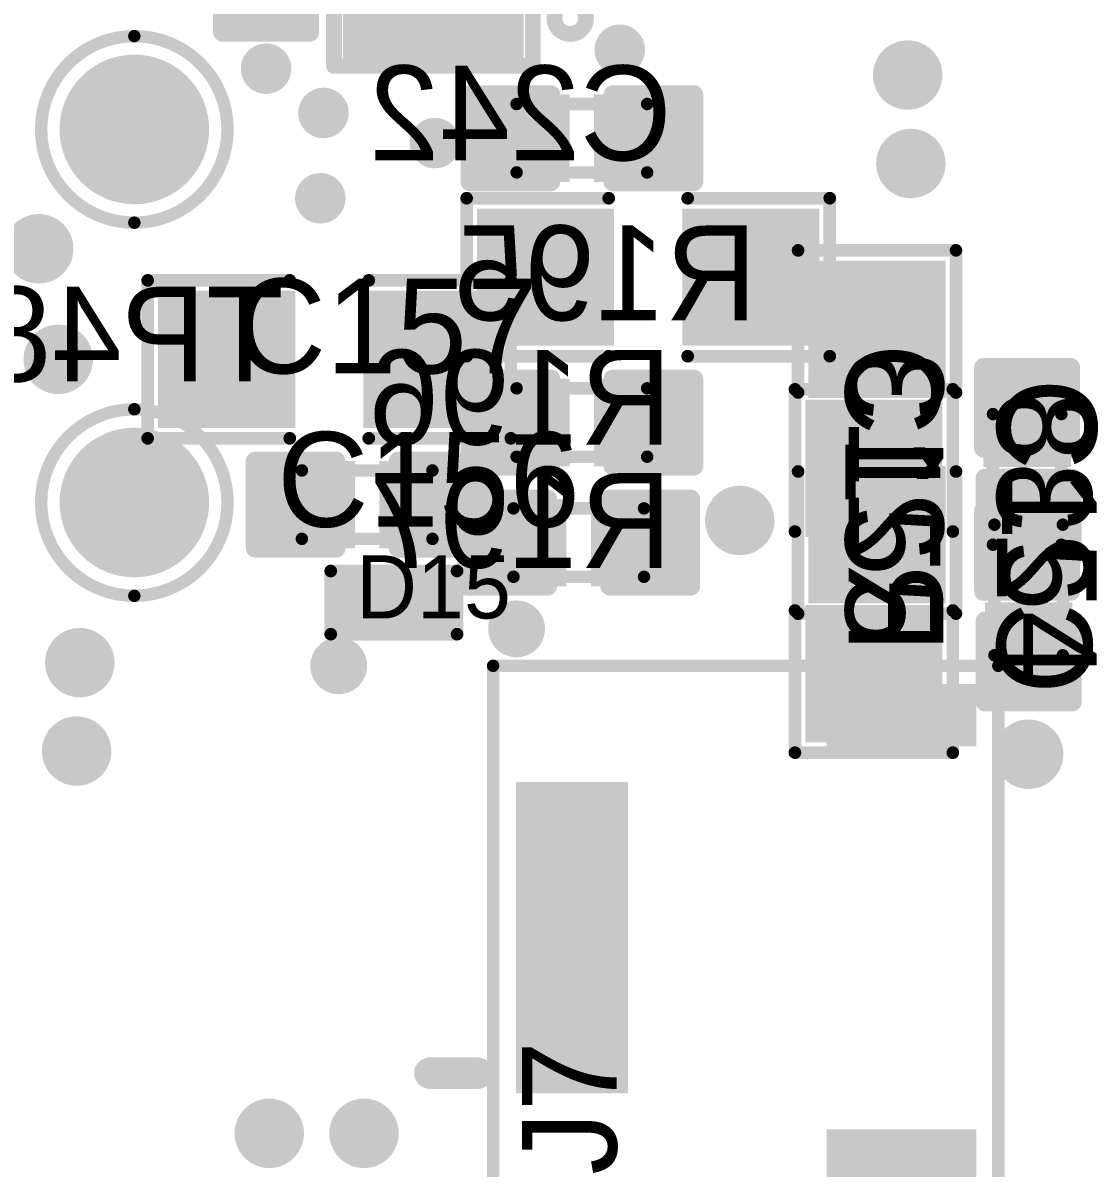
# Model space of a CAD drawing. Extents: x 722 to 1072, y 754 to 1061.
# Drawn here: x 796.27 to 804.81, y 1034.75 to 1043.95 of the extents above; entities that cross this region are included whole.
import ezdxf

# ---------------------------------------------------------------- set-up
doc = ezdxf.new("R2010")
doc.units = 0
doc.layers.get('0').update_dxf_attribs({"linetype": 'CONTINUOUS'})
for name, color, linetype in [('BOTTOMOVERLAY', 54, 'CONTINUOUS'), ('BOTTOMPASTE', 16, 'CONTINUOUS'), ('BOTTOMSOLDER', 6, 'CONTINUOUS'), ('MECHANICAL13', 56, 'CONTINUOUS'), ('MULTILAYER', 9, 'CONTINUOUS'), ('TOPOVERLAY', 2, 'CONTINUOUS'), ('TOPPASTE', 8, 'CONTINUOUS'), ('TOPSOLDER', 216, 'CONTINUOUS'), ('VIAHOLELAYER', 16, 'CONTINUOUS')]:
    doc.layers.add(name, color=color, linetype=linetype)

# ---------------------------------------------------------------- blocks, each defined once
blk = doc.blocks.new('R_0402_B_14')
at = {"layer": 'BOTTOMOVERLAY', "const_width": 0.1524}
for points in [[(-0.9001, -0.3499), (-0.9001, 0.3501)], [(-0.2501, 0.3501), (-0.9001, 0.3501)], [(0.8999, 0.3501), (0.2499, 0.3501)], [(0.8999, -0.3499), (0.8999, 0.3501)], [(-0.2501, -0.3499), (-0.9001, -0.3499)], [(0.8999, -0.3499), (0.2499, -0.3499)]]:
    blk.add_lwpolyline(points, dxfattribs=at)
at = {"layer": 'BOTTOMOVERLAY', "const_width": 0.0762}
for points in [[(-0.9382, 0.3501, 1), (-0.862, 0.3501, 1)], [(-0.9382, 0.3501, 1), (-0.862, 0.3501, 1)], [(-0.2882, 0.3501, 1), (-0.212, 0.3501, 1)], [(0.2118, 0.3501, 1), (0.288, 0.3501, 1)], [(0.8618, 0.3501, 1), (0.938, 0.3501, 1)], [(0.8618, 0.3501, 1), (0.938, 0.3501, 1)], [(-0.9382, -0.3499, 1), (-0.862, -0.3499, 1)], [(-0.9382, -0.3499, 1), (-0.862, -0.3499, 1)], [(-0.2882, -0.3499, 1), (-0.212, -0.3499, 1)], [(0.2118, -0.3499, 1), (0.288, -0.3499, 1)], [(0.8618, -0.3499, 1), (0.938, -0.3499, 1)], [(0.8618, -0.3499, 1), (0.938, -0.3499, 1)]]:
    blk.add_lwpolyline(points, format="xyb", close=True, dxfattribs=at)
at = {"layer": 'BOTTOMPASTE'}
for points in [[(-0.8, 0.25), (-0.8, -0.25), (-0.2, 0.25), (-0.2, -0.25)], [(0.2, 0.25), (0.2, -0.25), (0.8, 0.25), (0.8, -0.25)]]:
    blk.add_solid(points, dxfattribs=at)
at = {"layer": 'BOTTOMSOLDER'}
for points in [[(-0.9016, 0.3516), (-0.9016, -0.3516), (-0.0984, 0.3516), (-0.0984, -0.3516)], [(0.0984, 0.3516), (0.0984, -0.3516), (0.9016, 0.3516), (0.9016, -0.3516)]]:
    blk.add_solid(points, dxfattribs=at)
at = {"layer": 'MECHANICAL13', "const_width": 0.1}
for points in [[(-0.525, -0.275), (-0.525, 0.275)], [(0.525, 0.275), (-0.525, 0.275)], [(0.525, -0.275), (0.525, 0.275)], [(0.525, -0.275), (-0.525, -0.275)]]:
    blk.add_lwpolyline(points, dxfattribs=at)
at = {"layer": 'MECHANICAL13', "const_width": 0.05}
for points in [[(-0.55, 0.275, 1), (-0.5, 0.275, 1)], [(-0.55, 0.275, 1), (-0.5, 0.275, 1)], [(0.5, 0.275, 1), (0.55, 0.275, 1)], [(0.5, 0.275, 1), (0.55, 0.275, 1)], [(-0.55, -0.275, 1), (-0.5, -0.275, 1)], [(-0.55, -0.275, 1), (-0.5, -0.275, 1)], [(0.5, -0.275, 1), (0.55, -0.275, 1)], [(0.5, -0.275, 1), (0.55, -0.275, 1)]]:
    blk.add_lwpolyline(points, format="xyb", close=True, dxfattribs=at)
blk = doc.blocks.new('C_0402_B_33')
at = {"layer": 'BOTTOMOVERLAY', "const_width": 0.1524}
for points in [[(-0.9001, 0.3501), (-0.2501, 0.3501)], [(-0.9001, -0.3499), (-0.9001, 0.3501)], [(0.2499, 0.3501), (0.8999, 0.3501)], [(0.8999, -0.3499), (0.8999, 0.3501)], [(-0.9001, -0.3499), (-0.2501, -0.3499)], [(0.2499, -0.3499), (0.8999, -0.3499)]]:
    blk.add_lwpolyline(points, dxfattribs=at)
at = {"layer": 'BOTTOMOVERLAY', "const_width": 0.0762}
for points in [[(-0.9382, 0.3501, 1), (-0.862, 0.3501, 1)], [(-0.9382, 0.3501, 1), (-0.862, 0.3501, 1)], [(-0.2882, 0.3501, 1), (-0.212, 0.3501, 1)], [(0.2118, 0.3501, 1), (0.288, 0.3501, 1)], [(0.8618, 0.3501, 1), (0.938, 0.3501, 1)], [(0.8618, 0.3501, 1), (0.938, 0.3501, 1)], [(-0.9382, -0.3499, 1), (-0.862, -0.3499, 1)], [(-0.9382, -0.3499, 1), (-0.862, -0.3499, 1)], [(-0.2882, -0.3499, 1), (-0.212, -0.3499, 1)], [(0.2118, -0.3499, 1), (0.288, -0.3499, 1)], [(0.8618, -0.3499, 1), (0.938, -0.3499, 1)], [(0.8618, -0.3499, 1), (0.938, -0.3499, 1)]]:
    blk.add_lwpolyline(points, format="xyb", close=True, dxfattribs=at)
at = {"layer": 'BOTTOMPASTE'}
for points in [[(-0.8, 0.25), (-0.8, -0.25), (-0.2, 0.25), (-0.2, -0.25)], [(0.2, 0.25), (0.2, -0.25), (0.8, 0.25), (0.8, -0.25)]]:
    blk.add_solid(points, dxfattribs=at)
at = {"layer": 'BOTTOMSOLDER'}
for points in [[(-0.9016, 0.3516), (-0.9016, -0.3516), (-0.0984, 0.3516), (-0.0984, -0.3516)], [(0.0984, 0.3516), (0.0984, -0.3516), (0.9016, 0.3516), (0.9016, -0.3516)]]:
    blk.add_solid(points, dxfattribs=at)
at = {"layer": 'MECHANICAL13', "const_width": 0.1}
for points in [[(-0.525, 0.275), (0.525, 0.275)], [(-0.525, -0.275), (-0.525, 0.275)], [(0.525, -0.275), (0.525, 0.275)], [(-0.525, -0.275), (0.525, -0.275)]]:
    blk.add_lwpolyline(points, dxfattribs=at)
at = {"layer": 'MECHANICAL13', "const_width": 0.05}
for points in [[(-0.55, 0.275, 1), (-0.5, 0.275, 1)], [(-0.55, 0.275, 1), (-0.5, 0.275, 1)], [(0.5, 0.275, 1), (0.55, 0.275, 1)], [(0.5, 0.275, 1), (0.55, 0.275, 1)], [(-0.55, -0.275, 1), (-0.5, -0.275, 1)], [(-0.55, -0.275, 1), (-0.5, -0.275, 1)], [(0.5, -0.275, 1), (0.55, -0.275, 1)], [(0.5, -0.275, 1), (0.55, -0.275, 1)]]:
    blk.add_lwpolyline(points, format="xyb", close=True, dxfattribs=at)
blk = doc.blocks.new('DQE_B_37')
at = {"layer": 'BOTTOMOVERLAY', "const_width": 0.127}
for points in [[(-0.8, 0.765), (-0.8, -0.765)], [(0.8, 0.765), (-0.8, 0.765)], [(0.8, 0.765), (0.8, -0.765)], [(0.8, -0.765), (-0.8, -0.765)]]:
    blk.add_lwpolyline(points, dxfattribs=at)
at = {"layer": 'BOTTOMOVERLAY'}
for points, const_width in [([(-0.8318, 0.765, 1), (-0.7683, 0.765, 1)], 0.0635), ([(-0.8318, 0.765, 1), (-0.7683, 0.765, 1)], 0.0635), ([(0.7683, 0.765, 1), (0.8318, 0.765, 1)], 0.0635), ([(0.7683, 0.765, 1), (0.8318, 0.765, 1)], 0.0635), ([(-0.973, 0.381, 1), (-1.227, 0.381, 1)], 0.127), ([(-1.2588, 0.381, 1), (-1.1953, 0.381, 1)], 0.0635), ([(-1.0048, 0.381, 1), (-0.9413, 0.381, 1)], 0.0635), ([(-0.8318, -0.765, 1), (-0.7683, -0.765, 1)], 0.0635), ([(-0.8318, -0.765, 1), (-0.7683, -0.765, 1)], 0.0635), ([(0.7683, -0.765, 1), (0.8318, -0.765, 1)], 0.0635), ([(0.7683, -0.765, 1), (0.8318, -0.765, 1)], 0.0635)]:
    blk.add_lwpolyline(points, format="xyb", close=True, dxfattribs=dict(at, const_width=const_width))
at = {"layer": 'BOTTOMPASTE'}
for points in [[(-0.625, 0.6), (-0.625, 0.07), (-0.425, 0.6), (-0.425, 0.07)], [(-0.275, 0.6), (-0.275, 0.07), (-0.075, 0.6), (-0.075, 0.07)], [(0.075, 0.6), (0.075, 0.07), (0.275, 0.6), (0.275, 0.07)], [(0.425, 0.6), (0.425, 0.07), (0.625, 0.6), (0.625, 0.07)], [(-0.625, -0.07), (-0.625, -0.6), (-0.425, -0.07), (-0.425, -0.6)], [(-0.275, -0.07), (-0.275, -0.6), (-0.075, -0.07), (-0.075, -0.6)], [(0.075, -0.07), (0.075, -0.6), (0.275, -0.07), (0.275, -0.6)], [(0.425, -0.07), (0.425, -0.6), (0.625, -0.07), (0.625, -0.6)]]:
    blk.add_solid(points, dxfattribs=at)
at = {"layer": 'BOTTOMSOLDER'}
for points in [[(-0.7266, 0.7016), (-0.7266, -0.0316), (-0.3234, 0.7016), (-0.3234, -0.0316)], [(-0.3766, 0.7016), (-0.3766, -0.0316), (0.0266, 0.7016), (0.0266, -0.0316)], [(-0.0266, 0.7016), (-0.0266, -0.0316), (0.3766, 0.7016), (0.3766, -0.0316)], [(0.3234, 0.7016), (0.3234, -0.0316), (0.7266, 0.7016), (0.7266, -0.0316)], [(-0.7266, 0.0316), (-0.7266, -0.7016), (-0.3234, 0.0316), (-0.3234, -0.7016)], [(-0.3766, 0.0316), (-0.3766, -0.7016), (0.0266, 0.0316), (0.0266, -0.7016)], [(-0.0266, 0.0316), (-0.0266, -0.7016), (0.3766, 0.0316), (0.3766, -0.7016)], [(0.3234, 0.0316), (0.3234, -0.7016), (0.7266, 0.0316), (0.7266, -0.7016)]]:
    blk.add_solid(points, dxfattribs=at)
blk = doc.blocks.new('TESTPOINT2_B_71')
at = {"layer": 'BOTTOMOVERLAY'}
for points, const_width in [([(0.75, 0, 1), (-0.75, 0, 1)], 0.1), ([(-0.775, 0, 1), (-0.725, 0, 1)], 0.05), ([(0.725, 0, 1), (0.775, 0, 1)], 0.05)]:
    blk.add_lwpolyline(points, format="xyb", close=True, dxfattribs=dict(at, const_width=const_width))
at = {"layer": 'BOTTOMPASTE', "const_width": 0.5}
blk.add_lwpolyline([(-0.25, 0, 1), (0.25, 0, 1)], format="xyb", close=True, dxfattribs=at)
at = {"layer": 'BOTTOMSOLDER', "const_width": 0.6016}
blk.add_lwpolyline([(-0.3008, 0, 1), (0.3008, 0, 1)], format="xyb", close=True, dxfattribs=at)
blk = doc.blocks.new('C_0402_109')
at = {"layer": 'MECHANICAL13', "const_width": 0.1}
for points in [[(0.525, 0.275), (-0.525, 0.275)], [(-0.525, -0.275), (-0.525, 0.275)], [(0.525, -0.275), (0.525, 0.275)], [(0.525, -0.275), (-0.525, -0.275)]]:
    blk.add_lwpolyline(points, dxfattribs=at)
at = {"layer": 'MECHANICAL13', "const_width": 0.05}
for points in [[(-0.55, 0.275, 1), (-0.5, 0.275, 1)], [(-0.55, 0.275, 1), (-0.5, 0.275, 1)], [(0.5, 0.275, 1), (0.55, 0.275, 1)], [(0.5, 0.275, 1), (0.55, 0.275, 1)], [(-0.55, -0.275, 1), (-0.5, -0.275, 1)], [(-0.55, -0.275, 1), (-0.5, -0.275, 1)], [(0.5, -0.275, 1), (0.55, -0.275, 1)], [(0.5, -0.275, 1), (0.55, -0.275, 1)]]:
    blk.add_lwpolyline(points, format="xyb", close=True, dxfattribs=at)
at = {"layer": 'TOPOVERLAY', "const_width": 0.1524}
for points in [[(-0.2501, 0.3499), (-0.9001, 0.3499)], [(-0.9001, -0.3501), (-0.9001, 0.3499)], [(0.8999, 0.3499), (0.2499, 0.3499)], [(0.8999, -0.3501), (0.8999, 0.3499)], [(-0.2501, -0.3501), (-0.9001, -0.3501)], [(0.8999, -0.3501), (0.2499, -0.3501)]]:
    blk.add_lwpolyline(points, dxfattribs=at)
at = {"layer": 'TOPOVERLAY', "const_width": 0.0762}
for points in [[(-0.9382, 0.3499, 1), (-0.862, 0.3499, 1)], [(-0.9382, 0.3499, 1), (-0.862, 0.3499, 1)], [(-0.2882, 0.3499, 1), (-0.212, 0.3499, 1)], [(0.2118, 0.3499, 1), (0.288, 0.3499, 1)], [(0.8618, 0.3499, 1), (0.938, 0.3499, 1)], [(0.8618, 0.3499, 1), (0.938, 0.3499, 1)], [(-0.9382, -0.3501, 1), (-0.862, -0.3501, 1)], [(-0.9382, -0.3501, 1), (-0.862, -0.3501, 1)], [(-0.2882, -0.3501, 1), (-0.212, -0.3501, 1)], [(0.2118, -0.3501, 1), (0.288, -0.3501, 1)], [(0.8618, -0.3501, 1), (0.938, -0.3501, 1)], [(0.8618, -0.3501, 1), (0.938, -0.3501, 1)]]:
    blk.add_lwpolyline(points, format="xyb", close=True, dxfattribs=at)
at = {"layer": 'TOPPASTE'}
for points in [[(-0.2, -0.25), (-0.2, 0.25), (-0.8, -0.25), (-0.8, 0.25)], [(0.8, -0.25), (0.8, 0.25), (0.2, -0.25), (0.2, 0.25)]]:
    blk.add_solid(points, dxfattribs=at)
at = {"layer": 'TOPSOLDER'}
for points in [[(-0.0984, -0.3516), (-0.0984, 0.3516), (-0.9016, -0.3516), (-0.9016, 0.3516)], [(0.9016, -0.3516), (0.9016, 0.3516), (0.0984, -0.3516), (0.0984, 0.3516)]]:
    blk.add_solid(points, dxfattribs=at)
blk = doc.blocks.new('C_0603_110')
at = {"layer": 'TOPOVERLAY', "const_width": 0.1016}
for points in [[(-1.4605, -0.635), (-1.4605, 0.635)], [(-0.3175, 0.635), (-1.4605, 0.635)], [(1.4605, 0.635), (0.3175, 0.635)], [(1.4605, -0.635), (1.4605, 0.635)], [(-0.3175, -0.635), (-1.4605, -0.635)], [(1.4605, -0.635), (0.3175, -0.635)]]:
    blk.add_lwpolyline(points, dxfattribs=at)
at = {"layer": 'TOPOVERLAY', "const_width": 0.0508}
for points in [[(-1.4859, 0.635, 1), (-1.4351, 0.635, 1)], [(-1.4859, 0.635, 1), (-1.4351, 0.635, 1)], [(-0.3429, 0.635, 1), (-0.2921, 0.635, 1)], [(0.2921, 0.635, 1), (0.3429, 0.635, 1)], [(1.4351, 0.635, 1), (1.4859, 0.635, 1)], [(1.4351, 0.635, 1), (1.4859, 0.635, 1)], [(-1.4859, -0.635, 1), (-1.4351, -0.635, 1)], [(-1.4859, -0.635, 1), (-1.4351, -0.635, 1)], [(-0.3429, -0.635, 1), (-0.2921, -0.635, 1)], [(0.2921, -0.635, 1), (0.3429, -0.635, 1)], [(1.4351, -0.635, 1), (1.4859, -0.635, 1)], [(1.4351, -0.635, 1), (1.4859, -0.635, 1)]]:
    blk.add_lwpolyline(points, format="xyb", close=True, dxfattribs=at)
at = {"layer": 'TOPPASTE'}
for points in [[(-1.2755, -0.45), (-0.3755, -0.45), (-1.2755, 0.45), (-0.3755, 0.45)], [(0.3755, -0.45), (1.2755, -0.45), (0.3755, 0.45), (1.2755, 0.45)]]:
    blk.add_solid(points, dxfattribs=at)
at = {"layer": 'TOPSOLDER'}
for points in [[(-1.3771, -0.5516), (-0.2739, -0.5516), (-1.3771, 0.5516), (-0.2739, 0.5516)], [(0.2739, -0.5516), (1.3771, -0.5516), (0.2739, 0.5516), (1.3771, 0.5516)]]:
    blk.add_solid(points, dxfattribs=at)
blk = doc.blocks.new('C_0402_111')
at = {"layer": 'MECHANICAL13', "const_width": 0.1}
for points in [[(-0.525, 0.275), (-0.525, -0.275)], [(0.525, 0.275), (-0.525, 0.275)], [(0.525, 0.275), (0.525, -0.275)], [(0.525, -0.275), (-0.525, -0.275)]]:
    blk.add_lwpolyline(points, dxfattribs=at)
at = {"layer": 'MECHANICAL13', "const_width": 0.05}
for points in [[(-0.55, 0.275, 1), (-0.5, 0.275, 1)], [(-0.55, 0.275, 1), (-0.5, 0.275, 1)], [(0.5, 0.275, 1), (0.55, 0.275, 1)], [(0.5, 0.275, 1), (0.55, 0.275, 1)], [(-0.55, -0.275, 1), (-0.5, -0.275, 1)], [(-0.55, -0.275, 1), (-0.5, -0.275, 1)], [(0.5, -0.275, 1), (0.55, -0.275, 1)], [(0.5, -0.275, 1), (0.55, -0.275, 1)]]:
    blk.add_lwpolyline(points, format="xyb", close=True, dxfattribs=at)
at = {"layer": 'TOPOVERLAY', "const_width": 0.1524}
for points in [[(-0.9001, 0.3499), (-0.9001, -0.3501)], [(-0.2501, 0.3499), (-0.9001, 0.3499)], [(0.8999, 0.3499), (0.2499, 0.3499)], [(0.8999, 0.3499), (0.8999, -0.3501)], [(-0.2501, -0.3501), (-0.9001, -0.3501)], [(0.8999, -0.3501), (0.2499, -0.3501)]]:
    blk.add_lwpolyline(points, dxfattribs=at)
at = {"layer": 'TOPOVERLAY', "const_width": 0.0762}
for points in [[(-0.9382, 0.3499, 1), (-0.862, 0.3499, 1)], [(-0.9382, 0.3499, 1), (-0.862, 0.3499, 1)], [(-0.2882, 0.3499, 1), (-0.212, 0.3499, 1)], [(0.2118, 0.3499, 1), (0.288, 0.3499, 1)], [(0.8618, 0.3499, 1), (0.938, 0.3499, 1)], [(0.8618, 0.3499, 1), (0.938, 0.3499, 1)], [(-0.9382, -0.3501, 1), (-0.862, -0.3501, 1)], [(-0.9382, -0.3501, 1), (-0.862, -0.3501, 1)], [(-0.2882, -0.3501, 1), (-0.212, -0.3501, 1)], [(0.2118, -0.3501, 1), (0.288, -0.3501, 1)], [(0.8618, -0.3501, 1), (0.938, -0.3501, 1)], [(0.8618, -0.3501, 1), (0.938, -0.3501, 1)]]:
    blk.add_lwpolyline(points, format="xyb", close=True, dxfattribs=at)
at = {"layer": 'TOPPASTE'}
for points in [[(-0.2, -0.25), (-0.2, 0.25), (-0.8, -0.25), (-0.8, 0.25)], [(0.8, -0.25), (0.8, 0.25), (0.2, -0.25), (0.2, 0.25)]]:
    blk.add_solid(points, dxfattribs=at)
at = {"layer": 'TOPSOLDER'}
for points in [[(-0.0984, -0.3516), (-0.0984, 0.3516), (-0.9016, -0.3516), (-0.9016, 0.3516)], [(0.9016, -0.3516), (0.9016, 0.3516), (0.0984, -0.3516), (0.0984, 0.3516)]]:
    blk.add_solid(points, dxfattribs=at)
blk = doc.blocks.new('C_0603_112')
at = {"layer": 'TOPOVERLAY', "const_width": 0.1016}
for points in [[(-0.3175, 0.635), (-1.4605, 0.635)], [(-1.4605, 0.635), (-1.4605, -0.635)], [(1.4605, 0.635), (0.3175, 0.635)], [(1.4605, 0.635), (1.4605, -0.635)], [(-0.3175, -0.635), (-1.4605, -0.635)], [(1.4605, -0.635), (0.3175, -0.635)]]:
    blk.add_lwpolyline(points, dxfattribs=at)
at = {"layer": 'TOPOVERLAY', "const_width": 0.0508}
for points in [[(-1.4859, 0.635, 1), (-1.4351, 0.635, 1)], [(-1.4859, 0.635, 1), (-1.4351, 0.635, 1)], [(-0.3429, 0.635, 1), (-0.2921, 0.635, 1)], [(0.2921, 0.635, 1), (0.3429, 0.635, 1)], [(1.4351, 0.635, 1), (1.4859, 0.635, 1)], [(1.4351, 0.635, 1), (1.4859, 0.635, 1)], [(-1.4859, -0.635, 1), (-1.4351, -0.635, 1)], [(-1.4859, -0.635, 1), (-1.4351, -0.635, 1)], [(-0.3429, -0.635, 1), (-0.2921, -0.635, 1)], [(0.2921, -0.635, 1), (0.3429, -0.635, 1)], [(1.4351, -0.635, 1), (1.4859, -0.635, 1)], [(1.4351, -0.635, 1), (1.4859, -0.635, 1)]]:
    blk.add_lwpolyline(points, format="xyb", close=True, dxfattribs=at)
at = {"layer": 'TOPPASTE'}
for points in [[(-1.2755, -0.45), (-0.3755, -0.45), (-1.2755, 0.45), (-0.3755, 0.45)], [(0.3755, -0.45), (1.2755, -0.45), (0.3755, 0.45), (1.2755, 0.45)]]:
    blk.add_solid(points, dxfattribs=at)
at = {"layer": 'TOPSOLDER'}
for points in [[(-1.3771, -0.5516), (-0.2739, -0.5516), (-1.3771, 0.5516), (-0.2739, 0.5516)], [(0.2739, -0.5516), (1.3771, -0.5516), (0.2739, 0.5516), (1.3771, 0.5516)]]:
    blk.add_solid(points, dxfattribs=at)
blk = doc.blocks.new('0201_200')
at = {"layer": 'TOPOVERLAY', "const_width": 0.1016}
for points in [[(0.508, 0.254), (-0.508, 0.254)], [(-0.508, 0.254), (-0.508, -0.254)], [(0.508, 0.254), (0.508, -0.254)], [(0.508, -0.254), (-0.508, -0.254)]]:
    blk.add_lwpolyline(points, dxfattribs=at)
at = {"layer": 'TOPOVERLAY', "const_width": 0.0508}
for points in [[(-0.5334, 0.254, 1), (-0.4826, 0.254, 1)], [(-0.5334, 0.254, 1), (-0.4826, 0.254, 1)], [(0.4826, 0.254, 1), (0.5334, 0.254, 1)], [(0.4826, 0.254, 1), (0.5334, 0.254, 1)], [(-0.5334, -0.254, 1), (-0.4826, -0.254, 1)], [(-0.5334, -0.254, 1), (-0.4826, -0.254, 1)], [(0.4826, -0.254, 1), (0.5334, -0.254, 1)], [(0.4826, -0.254, 1), (0.5334, -0.254, 1)]]:
    blk.add_lwpolyline(points, format="xyb", close=True, dxfattribs=at)
at = {"layer": 'TOPPASTE'}
for points in [[(-0.09, -0.175), (-0.09, 0.175), (-0.44, -0.175), (-0.44, 0.175)], [(0.44, -0.175), (0.44, 0.175), (0.09, -0.175), (0.09, 0.175)]]:
    blk.add_solid(points, dxfattribs=at)
at = {"layer": 'TOPSOLDER'}
for points in [[(0.0116, -0.2766), (0.0116, 0.2766), (-0.5416, -0.2766), (-0.5416, 0.2766)], [(0.5416, -0.2766), (0.5416, 0.2766), (-0.0116, -0.2766), (-0.0116, 0.2766)]]:
    blk.add_solid(points, dxfattribs=at)
blk = doc.blocks.new('503480_0500_209')
at = {"layer": 'TOPOVERLAY'}
for points, const_width in [([(-2.104, 2.187), (-2.104, -2.187)], 0.1), ([(1.96, 2.187), (-2.104, 2.187)], 0.1), ([(1.96, 2.187), (1.96, -2.187)], 0.1), ([(2.468, 1.088), (2.087, 1.088)], 0.254), ([(1.96, -2.187), (-2.104, -2.187)], 0.1)]:
    blk.add_lwpolyline(points, dxfattribs=dict(at, const_width=const_width))
for points, const_width in [([(-2.129, 2.187, 1), (-2.079, 2.187, 1)], 0.05), ([(-2.129, 2.187, 1), (-2.079, 2.187, 1)], 0.05), ([(1.935, 2.187, 1), (1.985, 2.187, 1)], 0.05), ([(1.935, 2.187, 1), (1.985, 2.187, 1)], 0.05), ([(2.0235, 1.088, 1), (2.1505, 1.088, 1)], 0.127), ([(2.4045, 1.088, 1), (2.5315, 1.088, 1)], 0.127), ([(-2.129, -2.187, 1), (-2.079, -2.187, 1)], 0.05), ([(-2.129, -2.187, 1), (-2.079, -2.187, 1)], 0.05), ([(1.935, -2.187, 1), (1.985, -2.187, 1)], 0.05), ([(1.935, -2.187, 1), (1.985, -2.187, 1)], 0.05)]:
    blk.add_lwpolyline(points, format="xyb", close=True, dxfattribs=dict(at, const_width=const_width))
at = {"layer": 'TOPPASTE'}
for points in [[(-1.825, 1.64), (-0.825, 1.64), (-1.825, 1.94), (-0.825, 1.94)], [(0.975, 0.85), (1.675, 0.85), (0.975, 1.15), (1.675, 1.15)], [(0.975, 0.35), (1.675, 0.35), (0.975, 0.65), (1.675, 0.65)], [(0.975, -0.15), (1.675, -0.15), (0.975, 0.15), (1.675, 0.15)], [(0.975, -0.65), (1.675, -0.65), (0.975, -0.35), (1.675, -0.35)], [(0.975, -1.15), (1.675, -1.15), (0.975, -0.85), (1.675, -0.85)], [(-1.825, -1.94), (-0.825, -1.94), (-1.825, -1.64), (-0.825, -1.64)]]:
    blk.add_solid(points, dxfattribs=at)
at = {"layer": 'TOPSOLDER'}
for points in [[(-1.9266, 1.5384), (-0.7234, 1.5384), (-1.9266, 2.0416), (-0.7234, 2.0416)], [(0.8734, 0.7484), (1.7766, 0.7484), (0.8734, 1.2516), (1.7766, 1.2516)], [(0.8734, 0.2484), (1.7766, 0.2484), (0.8734, 0.7516), (1.7766, 0.7516)], [(0.8734, -0.2516), (1.7766, -0.2516), (0.8734, 0.2516), (1.7766, 0.2516)], [(0.8734, -0.7516), (1.7766, -0.7516), (0.8734, -0.2484), (1.7766, -0.2484)], [(0.8734, -1.2516), (1.7766, -1.2516), (0.8734, -0.7484), (1.7766, -0.7484)], [(-1.9266, -2.0416), (-0.7234, -2.0416), (-1.9266, -1.5384), (-0.7234, -1.5384)]]:
    blk.add_solid(points, dxfattribs=at)
blk = doc.blocks.new('R_0603_B_313')
at = {"layer": 'BOTTOMOVERLAY', "const_width": 0.1016}
for points in [[(-1.4605, -0.635), (-1.4605, 0.635)], [(-1.4605, 0.635), (-0.3175, 0.635)], [(0.3175, 0.635), (1.4605, 0.635)], [(1.4605, -0.635), (1.4605, 0.635)], [(-1.4605, -0.635), (-0.3175, -0.635)], [(0.3175, -0.635), (1.4605, -0.635)]]:
    blk.add_lwpolyline(points, dxfattribs=at)
at = {"layer": 'BOTTOMOVERLAY', "const_width": 0.0508}
for points in [[(-1.4859, 0.635, 1), (-1.4351, 0.635, 1)], [(-1.4859, 0.635, 1), (-1.4351, 0.635, 1)], [(-0.3429, 0.635, 1), (-0.2921, 0.635, 1)], [(0.2921, 0.635, 1), (0.3429, 0.635, 1)], [(1.4351, 0.635, 1), (1.4859, 0.635, 1)], [(1.4351, 0.635, 1), (1.4859, 0.635, 1)], [(-1.4859, -0.635, 1), (-1.4351, -0.635, 1)], [(-1.4859, -0.635, 1), (-1.4351, -0.635, 1)], [(-0.3429, -0.635, 1), (-0.2921, -0.635, 1)], [(0.2921, -0.635, 1), (0.3429, -0.635, 1)], [(1.4351, -0.635, 1), (1.4859, -0.635, 1)], [(1.4351, -0.635, 1), (1.4859, -0.635, 1)]]:
    blk.add_lwpolyline(points, format="xyb", close=True, dxfattribs=at)
at = {"layer": 'BOTTOMPASTE'}
for points in [[(-1.2755, -0.45), (-0.3755, -0.45), (-1.2755, 0.45), (-0.3755, 0.45)], [(0.3755, -0.45), (1.2755, -0.45), (0.3755, 0.45), (1.2755, 0.45)]]:
    blk.add_solid(points, dxfattribs=at)
at = {"layer": 'BOTTOMSOLDER'}
for points in [[(-1.3771, -0.5516), (-0.2739, -0.5516), (-1.3771, 0.5516), (-0.2739, 0.5516)], [(0.2739, -0.5516), (1.3771, -0.5516), (0.2739, 0.5516), (1.3771, 0.5516)]]:
    blk.add_solid(points, dxfattribs=at)
blk = doc.blocks.new('R_0402_B_314')
at = {"layer": 'BOTTOMOVERLAY', "const_width": 0.1524}
for points in [[(-0.9001, 0.3501), (-0.9001, -0.3499)], [(-0.2501, 0.3501), (-0.9001, 0.3501)], [(0.8999, 0.3501), (0.2499, 0.3501)], [(0.8999, 0.3501), (0.8999, -0.3499)], [(-0.2501, -0.3499), (-0.9001, -0.3499)], [(0.8999, -0.3499), (0.2499, -0.3499)]]:
    blk.add_lwpolyline(points, dxfattribs=at)
at = {"layer": 'BOTTOMOVERLAY', "const_width": 0.0762}
for points in [[(-0.9382, 0.3501, 1), (-0.862, 0.3501, 1)], [(-0.9382, 0.3501, 1), (-0.862, 0.3501, 1)], [(-0.2882, 0.3501, 1), (-0.212, 0.3501, 1)], [(0.2118, 0.3501, 1), (0.288, 0.3501, 1)], [(0.8618, 0.3501, 1), (0.938, 0.3501, 1)], [(0.8618, 0.3501, 1), (0.938, 0.3501, 1)], [(-0.9382, -0.3499, 1), (-0.862, -0.3499, 1)], [(-0.9382, -0.3499, 1), (-0.862, -0.3499, 1)], [(-0.2882, -0.3499, 1), (-0.212, -0.3499, 1)], [(0.2118, -0.3499, 1), (0.288, -0.3499, 1)], [(0.8618, -0.3499, 1), (0.938, -0.3499, 1)], [(0.8618, -0.3499, 1), (0.938, -0.3499, 1)]]:
    blk.add_lwpolyline(points, format="xyb", close=True, dxfattribs=at)
at = {"layer": 'BOTTOMPASTE'}
for points in [[(-0.8, 0.25), (-0.8, -0.25), (-0.2, 0.25), (-0.2, -0.25)], [(0.2, 0.25), (0.2, -0.25), (0.8, 0.25), (0.8, -0.25)]]:
    blk.add_solid(points, dxfattribs=at)
at = {"layer": 'BOTTOMSOLDER'}
for points in [[(-0.9016, 0.3516), (-0.9016, -0.3516), (-0.0984, 0.3516), (-0.0984, -0.3516)], [(0.0984, 0.3516), (0.0984, -0.3516), (0.9016, 0.3516), (0.9016, -0.3516)]]:
    blk.add_solid(points, dxfattribs=at)
at = {"layer": 'MECHANICAL13', "const_width": 0.1}
for points in [[(-0.525, 0.275), (-0.525, -0.275)], [(0.525, 0.275), (-0.525, 0.275)], [(0.525, 0.275), (0.525, -0.275)], [(0.525, -0.275), (-0.525, -0.275)]]:
    blk.add_lwpolyline(points, dxfattribs=at)
at = {"layer": 'MECHANICAL13', "const_width": 0.05}
for points in [[(-0.55, 0.275, 1), (-0.5, 0.275, 1)], [(-0.55, 0.275, 1), (-0.5, 0.275, 1)], [(0.5, 0.275, 1), (0.55, 0.275, 1)], [(0.5, 0.275, 1), (0.55, 0.275, 1)], [(-0.55, -0.275, 1), (-0.5, -0.275, 1)], [(-0.55, -0.275, 1), (-0.5, -0.275, 1)], [(0.5, -0.275, 1), (0.55, -0.275, 1)], [(0.5, -0.275, 1), (0.55, -0.275, 1)]]:
    blk.add_lwpolyline(points, format="xyb", close=True, dxfattribs=at)
blk = doc.blocks.new('R_0402_B_315')
at = {"layer": 'BOTTOMOVERLAY', "const_width": 0.1524}
for points in [[(-0.9001, 0.3501), (-0.9001, -0.3499)], [(-0.2501, 0.3501), (-0.9001, 0.3501)], [(0.8999, 0.3501), (0.2499, 0.3501)], [(0.8999, 0.3501), (0.8999, -0.3499)], [(-0.2501, -0.3499), (-0.9001, -0.3499)], [(0.8999, -0.3499), (0.2499, -0.3499)]]:
    blk.add_lwpolyline(points, dxfattribs=at)
at = {"layer": 'BOTTOMOVERLAY', "const_width": 0.0762}
for points in [[(-0.9382, 0.3501, 1), (-0.862, 0.3501, 1)], [(-0.9382, 0.3501, 1), (-0.862, 0.3501, 1)], [(-0.2882, 0.3501, 1), (-0.212, 0.3501, 1)], [(0.2118, 0.3501, 1), (0.288, 0.3501, 1)], [(0.8618, 0.3501, 1), (0.938, 0.3501, 1)], [(0.8618, 0.3501, 1), (0.938, 0.3501, 1)], [(-0.9382, -0.3499, 1), (-0.862, -0.3499, 1)], [(-0.9382, -0.3499, 1), (-0.862, -0.3499, 1)], [(-0.2882, -0.3499, 1), (-0.212, -0.3499, 1)], [(0.2118, -0.3499, 1), (0.288, -0.3499, 1)], [(0.8618, -0.3499, 1), (0.938, -0.3499, 1)], [(0.8618, -0.3499, 1), (0.938, -0.3499, 1)]]:
    blk.add_lwpolyline(points, format="xyb", close=True, dxfattribs=at)
at = {"layer": 'BOTTOMPASTE'}
for points in [[(-0.8, 0.25), (-0.8, -0.25), (-0.2, 0.25), (-0.2, -0.25)], [(0.2, 0.25), (0.2, -0.25), (0.8, 0.25), (0.8, -0.25)]]:
    blk.add_solid(points, dxfattribs=at)
at = {"layer": 'BOTTOMSOLDER'}
for points in [[(-0.9016, 0.3516), (-0.9016, -0.3516), (-0.0984, 0.3516), (-0.0984, -0.3516)], [(0.0984, 0.3516), (0.0984, -0.3516), (0.9016, 0.3516), (0.9016, -0.3516)]]:
    blk.add_solid(points, dxfattribs=at)
at = {"layer": 'MECHANICAL13', "const_width": 0.1}
for points in [[(-0.525, 0.275), (-0.525, -0.275)], [(0.525, 0.275), (-0.525, 0.275)], [(0.525, 0.275), (0.525, -0.275)], [(0.525, -0.275), (-0.525, -0.275)]]:
    blk.add_lwpolyline(points, dxfattribs=at)
at = {"layer": 'MECHANICAL13', "const_width": 0.05}
for points in [[(-0.55, 0.275, 1), (-0.5, 0.275, 1)], [(-0.55, 0.275, 1), (-0.5, 0.275, 1)], [(0.5, 0.275, 1), (0.55, 0.275, 1)], [(0.5, 0.275, 1), (0.55, 0.275, 1)], [(-0.55, -0.275, 1), (-0.5, -0.275, 1)], [(-0.55, -0.275, 1), (-0.5, -0.275, 1)], [(0.5, -0.275, 1), (0.55, -0.275, 1)], [(0.5, -0.275, 1), (0.55, -0.275, 1)]]:
    blk.add_lwpolyline(points, format="xyb", close=True, dxfattribs=at)
blk = doc.blocks.new('TESTPOINT2_B_354')
at = {"layer": 'BOTTOMOVERLAY'}
for points, const_width in [([(0.75, 0, 1), (-0.75, 0, 1)], 0.1), ([(-0.775, 0, 1), (-0.725, 0, 1)], 0.05), ([(0.725, 0, 1), (0.775, 0, 1)], 0.05)]:
    blk.add_lwpolyline(points, format="xyb", close=True, dxfattribs=dict(at, const_width=const_width))
at = {"layer": 'BOTTOMPASTE', "const_width": 0.5}
blk.add_lwpolyline([(-0.25, 0, 1), (0.25, 0, 1)], format="xyb", close=True, dxfattribs=at)
at = {"layer": 'BOTTOMSOLDER', "const_width": 0.6016}
blk.add_lwpolyline([(-0.3008, 0, 1), (0.3008, 0, 1)], format="xyb", close=True, dxfattribs=at)
blk = doc.blocks.new('C_0402_B_362')
at = {"layer": 'BOTTOMOVERLAY', "const_width": 0.1524}
for points in [[(-0.9001, 0.3501), (-0.9001, -0.3499)], [(-0.9001, 0.3501), (-0.2501, 0.3501)], [(0.2499, 0.3501), (0.8999, 0.3501)], [(0.8999, 0.3501), (0.8999, -0.3499)], [(-0.9001, -0.3499), (-0.2501, -0.3499)], [(0.2499, -0.3499), (0.8999, -0.3499)]]:
    blk.add_lwpolyline(points, dxfattribs=at)
at = {"layer": 'BOTTOMOVERLAY', "const_width": 0.0762}
for points in [[(-0.9382, 0.3501, 1), (-0.862, 0.3501, 1)], [(-0.9382, 0.3501, 1), (-0.862, 0.3501, 1)], [(-0.2882, 0.3501, 1), (-0.212, 0.3501, 1)], [(0.2118, 0.3501, 1), (0.288, 0.3501, 1)], [(0.8618, 0.3501, 1), (0.938, 0.3501, 1)], [(0.8618, 0.3501, 1), (0.938, 0.3501, 1)], [(-0.9382, -0.3499, 1), (-0.862, -0.3499, 1)], [(-0.9382, -0.3499, 1), (-0.862, -0.3499, 1)], [(-0.2882, -0.3499, 1), (-0.212, -0.3499, 1)], [(0.2118, -0.3499, 1), (0.288, -0.3499, 1)], [(0.8618, -0.3499, 1), (0.938, -0.3499, 1)], [(0.8618, -0.3499, 1), (0.938, -0.3499, 1)]]:
    blk.add_lwpolyline(points, format="xyb", close=True, dxfattribs=at)
at = {"layer": 'BOTTOMPASTE'}
for points in [[(-0.8, 0.25), (-0.8, -0.25), (-0.2, 0.25), (-0.2, -0.25)], [(0.2, 0.25), (0.2, -0.25), (0.8, 0.25), (0.8, -0.25)]]:
    blk.add_solid(points, dxfattribs=at)
at = {"layer": 'BOTTOMSOLDER'}
for points in [[(-0.9016, 0.3516), (-0.9016, -0.3516), (-0.0984, 0.3516), (-0.0984, -0.3516)], [(0.0984, 0.3516), (0.0984, -0.3516), (0.9016, 0.3516), (0.9016, -0.3516)]]:
    blk.add_solid(points, dxfattribs=at)
at = {"layer": 'MECHANICAL13', "const_width": 0.1}
for points in [[(-0.525, 0.275), (-0.525, -0.275)], [(-0.525, 0.275), (0.525, 0.275)], [(0.525, 0.275), (0.525, -0.275)], [(-0.525, -0.275), (0.525, -0.275)]]:
    blk.add_lwpolyline(points, dxfattribs=at)
at = {"layer": 'MECHANICAL13', "const_width": 0.05}
for points in [[(-0.55, 0.275, 1), (-0.5, 0.275, 1)], [(-0.55, 0.275, 1), (-0.5, 0.275, 1)], [(0.5, 0.275, 1), (0.55, 0.275, 1)], [(0.5, 0.275, 1), (0.55, 0.275, 1)], [(-0.55, -0.275, 1), (-0.5, -0.275, 1)], [(-0.55, -0.275, 1), (-0.5, -0.275, 1)], [(0.5, -0.275, 1), (0.55, -0.275, 1)], [(0.5, -0.275, 1), (0.55, -0.275, 1)]]:
    blk.add_lwpolyline(points, format="xyb", close=True, dxfattribs=at)
blk = doc.blocks.new('R_0603_B_363')
at = {"layer": 'BOTTOMOVERLAY', "const_width": 0.1016}
for points in [[(-1.4605, -0.635), (-1.4605, 0.635)], [(-0.3175, 0.635), (-1.4605, 0.635)], [(1.4605, 0.635), (0.3175, 0.635)], [(1.4605, -0.635), (1.4605, 0.635)], [(-0.3175, -0.635), (-1.4605, -0.635)], [(1.4605, -0.635), (0.3175, -0.635)]]:
    blk.add_lwpolyline(points, dxfattribs=at)
at = {"layer": 'BOTTOMOVERLAY', "const_width": 0.0508}
for points in [[(-1.4859, 0.635, 1), (-1.4351, 0.635, 1)], [(-1.4859, 0.635, 1), (-1.4351, 0.635, 1)], [(-0.3429, 0.635, 1), (-0.2921, 0.635, 1)], [(0.2921, 0.635, 1), (0.3429, 0.635, 1)], [(1.4351, 0.635, 1), (1.4859, 0.635, 1)], [(1.4351, 0.635, 1), (1.4859, 0.635, 1)], [(-1.4859, -0.635, 1), (-1.4351, -0.635, 1)], [(-1.4859, -0.635, 1), (-1.4351, -0.635, 1)], [(-0.3429, -0.635, 1), (-0.2921, -0.635, 1)], [(0.2921, -0.635, 1), (0.3429, -0.635, 1)], [(1.4351, -0.635, 1), (1.4859, -0.635, 1)], [(1.4351, -0.635, 1), (1.4859, -0.635, 1)]]:
    blk.add_lwpolyline(points, format="xyb", close=True, dxfattribs=at)
at = {"layer": 'BOTTOMPASTE'}
for points in [[(-1.2755, -0.45), (-0.3755, -0.45), (-1.2755, 0.45), (-0.3755, 0.45)], [(0.3755, -0.45), (1.2755, -0.45), (0.3755, 0.45), (1.2755, 0.45)]]:
    blk.add_solid(points, dxfattribs=at)
at = {"layer": 'BOTTOMSOLDER'}
for points in [[(-1.3771, -0.5516), (-0.2739, -0.5516), (-1.3771, 0.5516), (-0.2739, 0.5516)], [(0.2739, -0.5516), (1.3771, -0.5516), (0.2739, 0.5516), (1.3771, 0.5516)]]:
    blk.add_solid(points, dxfattribs=at)

msp = doc.modelspace()

# ---------------------------------------------------------------- linework, layer by layer
at = {"layer": 'MULTILAYER'}
for points, const_width in [([(800.9657, 1043.739, 1), (801.1689, 1043.739, 1)], 0.2032), ([(798.1209, 1043.5866, 1), (798.3241, 1043.5866, 1)], 0.2032), ([(803.2432, 1043.5356, 1), (803.5226, 1043.5356, 1)], 0.2794), ([(798.5823, 1043.2308, 1), (798.7855, 1043.2308, 1)], 0.2032), ([(799.4784, 1042.9883, 1), (799.6816, 1042.9883, 1)], 0.2032), ([(803.2686, 1042.8244, 1), (803.548, 1042.8244, 1)], 0.2794), ([(798.5569, 1042.545, 1), (798.7601, 1042.545, 1)], 0.2032), ([(796.254, 1042.1388, 1), (796.5334, 1042.1388, 1)], 0.2794), ([(796.4108, 1041.2498, 1), (796.6902, 1041.2498, 1)], 0.2794), ([(801.8928, 1039.9544, 1), (802.1722, 1039.9544, 1)], 0.2794), ([(800.1228, 1039.0828, 1), (800.3514, 1039.0828, 1)], 0.2286), ([(796.5842, 1038.8114, 1), (796.8636, 1038.8114, 1)], 0.2794), ([(798.6924, 1038.786, 1), (798.921, 1038.786, 1)], 0.2286), ([(796.5588, 1038.1002, 1), (796.8382, 1038.1002, 1)], 0.2794), ([(804.216, 1038.0748, 1), (804.4954, 1038.0748, 1)], 0.2794), ([(798.1082, 1035.0268, 1), (798.3876, 1035.0268, 1)], 0.2794), ([(798.8702, 1035.0268, 1), (799.1496, 1035.0268, 1)], 0.2794)]:
    msp.add_lwpolyline(points, format="xyb", close=True, dxfattribs=dict(at, const_width=const_width))
at = {"layer": 'VIAHOLELAYER'}
for points, const_width in [([(801.0165, 1043.739, 1), (801.1181, 1043.739, 1)], 0.1016), ([(798.1717, 1043.5866, 1), (798.2733, 1043.5866, 1)], 0.1016), ([(803.3067, 1043.5356, 1), (803.4591, 1043.5356, 1)], 0.1524), ([(798.6331, 1043.2308, 1), (798.7347, 1043.2308, 1)], 0.1016), ([(799.5292, 1042.9883, 1), (799.6308, 1042.9883, 1)], 0.1016), ([(803.3321, 1042.8244, 1), (803.4845, 1042.8244, 1)], 0.1524), ([(798.6077, 1042.545, 1), (798.7093, 1042.545, 1)], 0.1016), ([(796.3175, 1042.1388, 1), (796.4699, 1042.1388, 1)], 0.1524), ([(796.4743, 1041.2498, 1), (796.6267, 1041.2498, 1)], 0.1524), ([(801.9563, 1039.9544, 1), (802.1087, 1039.9544, 1)], 0.1524), ([(800.1736, 1039.0828, 1), (800.3006, 1039.0828, 1)], 0.127), ([(796.6477, 1038.8114, 1), (796.8001, 1038.8114, 1)], 0.1524), ([(798.7432, 1038.786, 1), (798.8702, 1038.786, 1)], 0.127), ([(796.6223, 1038.1002, 1), (796.7747, 1038.1002, 1)], 0.1524), ([(804.2795, 1038.0748, 1), (804.4319, 1038.0748, 1)], 0.1524), ([(798.1717, 1035.0268, 1), (798.3241, 1035.0268, 1)], 0.1524), ([(798.9337, 1035.0268, 1), (799.0861, 1035.0268, 1)], 0.1524)]:
    msp.add_lwpolyline(points, format="xyb", close=True, dxfattribs=dict(at, const_width=const_width))

# ---------------------------------------------------------------- block references
for name, p, rotation in [('R_0402_B_14', (798.2225, 1044.7804), 270), ('DQE_B_37', (799.5687, 1044.374), 180), ('TESTPOINT2_B_71', (797.1627, 1043.0986), 90), ('C_0402_B_33', (800.7625, 1043.0278), 360), ('R_0603_B_313', (801.2959, 1041.9102), 360), ('C_0603_110', (803.1365, 1040.6656), 270), ('C_0603_112', (798.7305, 1041.2498), 180), ('C_0402_109', (804.3439, 1040.2846), 270), ('R_0402_B_314', (800.7625, 1040.7418), 180), ('R_0603_B_363', (803.1111, 1039.548), 270), ('TESTPOINT2_B_354', (797.1627, 1040.0986), 270), ('C_0402_111', (799.0353, 1040.0814), 180), ('C_0402_B_362', (804.3557, 1039.3956), 90), ('R_0402_B_315', (800.7371, 1039.7766), 180), ('0201_200', (799.2503, 1039.294), 180), ('503480_0500_209', (802.0081, 1036.5987), 180)]:
    msp.add_blockref(name, p, dxfattribs=dict(rotation=rotation))

# ---------------------------------------------------------------- texts
at = {"layer": 'BOTTOMOVERLAY', "text_generation_flag": 2}
for s, p in [('C242', (801.4855, 1042.85)), ('R195', (802.1705, 1041.564)), ('TP48', (798.3627, 1041.0718)), ('R196', (801.4855, 1040.564)), ('R197', (801.4855, 1039.5734))]:
    msp.add_text(s, height=0.762, dxfattribs=at).set_placement(p)
for s, p in [('R213', (802.9079, 1038.8876)), ('C238', (804.1017, 1038.5574))]:
    msp.add_text(s, height=0.762, rotation=270, dxfattribs=at).set_placement(p)
at = {"layer": 'TOPOVERLAY'}
for s, height, p in [('C157', 0.762, (797.9685, 1041.1372)), ('C156', 0.762, (798.3105, 1039.9036)), ('D15', 0.508, (798.9455, 1039.167))]:
    msp.add_text(s, height=height, dxfattribs=at).set_placement(p)
for s, rotation, p in [('C155', 270, (802.8825, 1041.3768)), ('C154', 270, (804.1407, 1041.0974)), ('J7', 90, (801.0423, 1034.6922))]:
    msp.add_text(s, height=0.762, rotation=rotation, dxfattribs=at).set_placement(p)

doc.saveas('drawing.dxf')
